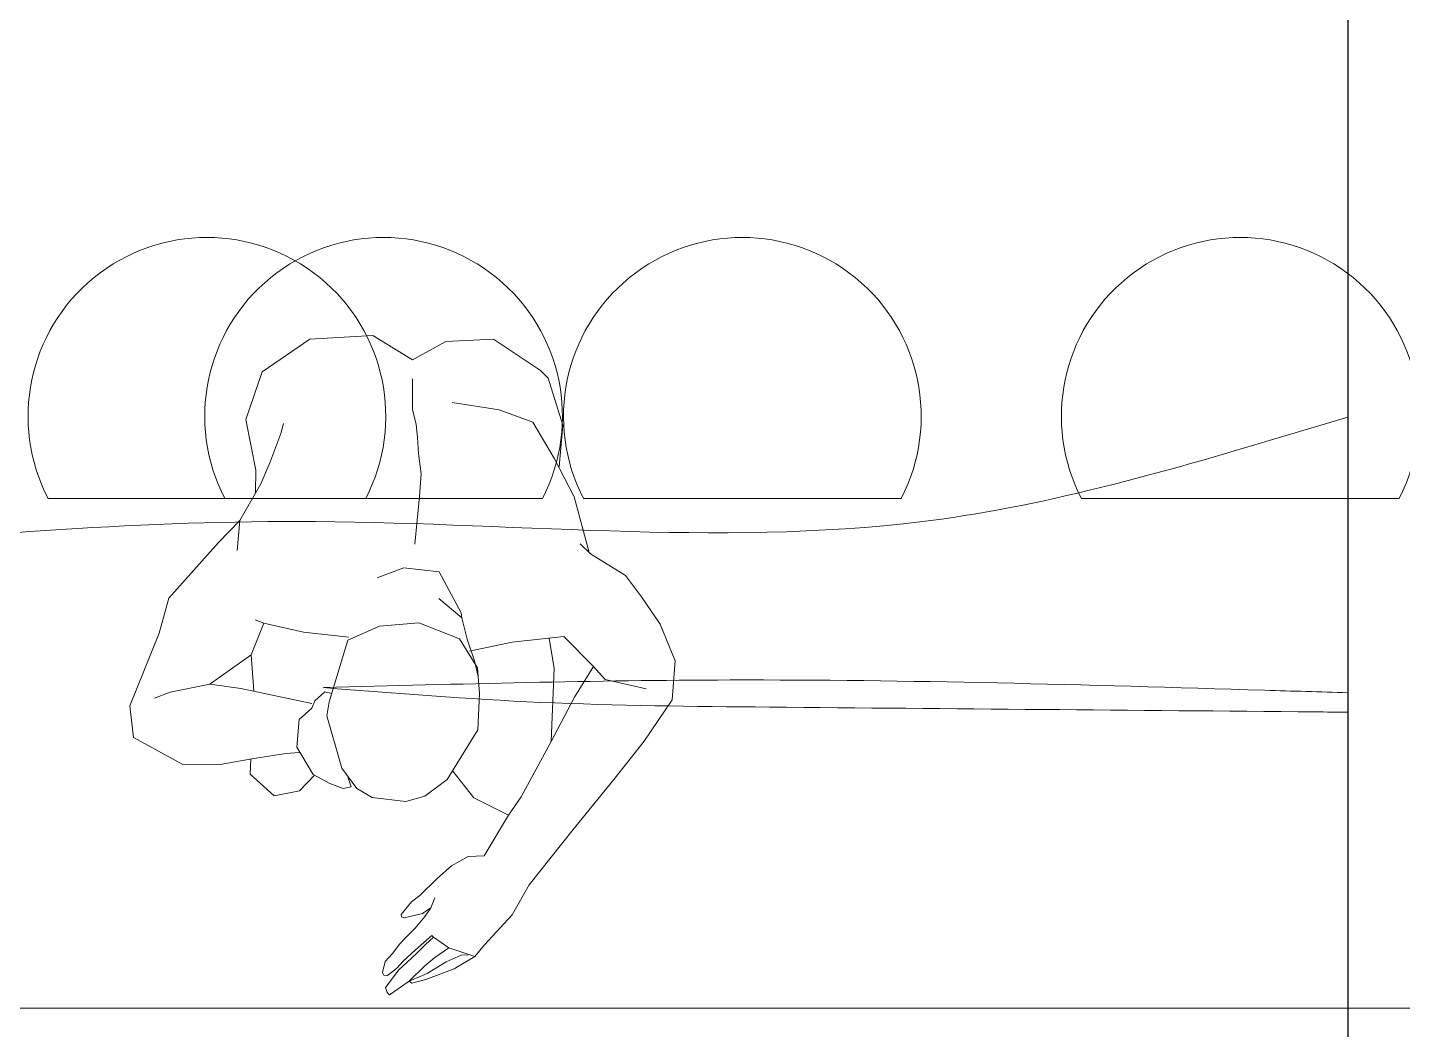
# Model space of a CAD drawing. Header units: millimetres. Extents: x 5429406 to 5440208, y -620941 to -619789.
# Drawn here: x 5431161.6 to 5431315.3, y -620795.9 to -620683.9 of the extents above; entities that cross this region are included whole.
import ezdxf

# ---------------------------------------------------------------- set-up
doc = ezdxf.new("R2010")
doc.units = ezdxf.units.MM
doc.header["$LTSCALE"] = 0.05
doc.layers.add('A-ALÇIPAN', color=30, linetype='Continuous', lineweight=30)
doc.layers.add('tefriş', color=45, linetype='Continuous', lineweight=18)

# ---------------------------------------------------------------- blocks, each defined once
blk = doc.blocks.new('dada')
for p, q in [((219973.43, -31806.86), (219967.82, -31810.1)), ((219980.49, -31806.97), (219973.43, -31806.86)), ((219984.71, -31810.01), (219980.49, -31806.97)), ((219988.56, -31808.22), (219984.71, -31810.01)), ((219993.91, -31808.37), (219988.56, -31808.22)), ((219998.88, -31812.26), (219993.91, -31808.37)), ((219967.82, -31810.1), (219965.63, -31815.29)), ((219984.28, -31815.56), (219984.55, -31812.14)), ((219999.67, -31813.16), (219998.88, -31812.26)), ((220000.91, -31818.54), (219999.67, -31813.16)), ((219965.63, -31815.29), (219966.32, -31821.02)), ((219993.96, -31816.3), (219988.77, -31815.1)), ((219969.4, -31817.13), (219969.8, -31816.05)), ((219984.57, -31817.26), (219984.28, -31815.56)), ((219997.59, -31817.95), (219993.96, -31816.3)), ((219967.93, -31820.3), (219969.4, -31817.13)), ((219984.6, -31818.7), (219984.57, -31817.26)), ((219999.73, -31822.23), (219997.59, -31817.95)), ((220000.18, -31823.15), (220000.91, -31818.54)), ((219984.6, -31820.52), (219984.6, -31818.7)), ((219966.32, -31821.02), (219966.1, -31823.52)), ((219966.74, -31822.57), (219967.93, -31820.3)), ((219984.72, -31822.78), (219984.6, -31820.52)), ((219964.1, -31826.49), (219966.74, -31822.57)), ((219984.36, -31825.28), (219984.72, -31822.78)), ((220001.59, -31826.62), (219999.73, -31822.23)), ((219983.43, -31830.57), (219984.36, -31825.28)), ((219964.1, -31826.49), (219961.55, -31828.75)), ((219963.56, -31829.8), (219964.1, -31826.49)), ((220002.81, -31832.98), (220001.59, -31826.62)), ((219961.55, -31828.75), (219955.53, -31834.58)), ((220002.93, -31833.11), (220001.86, -31831.93)), ((219981.99, -31833.12), (219978.94, -31834.02)), ((219985.92, -31833.89), (219981.99, -31833.12)), ((219988.02, -31838.63), (219985.92, -31833.89)), ((220006.66, -31835.82), (220002.93, -31833.11)), ((219955.53, -31834.58), (219954.16, -31838.39)), ((219988.07, -31839.19), (219985.66, -31836.85)), ((220008.27, -31838.35), (220006.66, -31835.82)), ((219954.16, -31838.39), (219950.29, -31846.24)), ((219965.95, -31838.14), (219964.26, -31841.56)), ((219965.95, -31838.14), (219964.98, -31837.71)), ((219970.28, -31839.47), (219965.95, -31838.14)), ((220010.11, -31841.56), (220008.27, -31838.35)), ((219975.28, -31840.42), (219970.28, -31839.47)), ((219978.82, -31839.44), (219975.15, -31840.74)), ((219983.21, -31839.4), (219978.82, -31839.44)), ((219987.64, -31841.51), (219983.21, -31839.4)), ((219988.07, -31839.19), (219988.02, -31838.63)), ((219988.47, -31841.63), (219988.07, -31839.19)), ((219964.26, -31841.56), (219959.4, -31844.48)), ((219964.25, -31845.64), (219964.26, -31841.56)), ((219975.15, -31840.74), (219972.56, -31847.46)), ((219989.39, -31844.89), (219987.64, -31841.51)), ((219989.1, -31844.08), (219988.47, -31841.63)), ((220011.49, -31845.77), (220010.11, -31841.56)), ((219993.46, -31842.32), (219988.64, -31842.96)), ((219999.27, -31842.1), (219993.46, -31842.32)), ((219997.93, -31845.57), (219997.61, -31842.23)), ((219999.27, -31842.1), (220002.34, -31845.71)), ((219959.4, -31844.48), (219954.91, -31845.07)), ((219962.84, -31845.25), (219959.4, -31844.48)), ((219989.4, -31845.86), (219989.1, -31844.08)), ((219950.29, -31846.24), (219950.45, -31849.81)), ((219954.91, -31845.07), (219953.11, -31845.59)), ((219970.62, -31847.5), (219962.84, -31845.25)), ((219989.4, -31847.79), (219989.39, -31844.89)), ((219997.01, -31853.72), (219997.93, -31845.57)), ((219999.97, -31848.98), (220002.34, -31845.71)), ((220002.34, -31845.71), (220003.54, -31847.27)), ((220010.84, -31850.1), (220011.49, -31845.77)), ((219970.97, -31847.21), (219970.59, -31848.03)), ((219972.17, -31846.32), (219970.97, -31847.21)), ((219972.17, -31846.32), (219972.92, -31846.53)), ((219972.56, -31847.46), (219972.17, -31849.01)), ((219988.91, -31851.81), (219989.4, -31847.79)), ((220003.54, -31847.27), (220008.04, -31848.65)), ((219969.08, -31849.16), (219968.58, -31852.23)), ((219970.59, -31848.03), (219969.08, -31849.16)), ((219972.17, -31849.01), (219973.41, -31854.95)), ((219997.01, -31853.72), (219999.97, -31848.98)), ((219950.45, -31849.81), (219955.8, -31853.26)), ((220007.38, -31854.47), (220010.84, -31850.1)), ((220010.84, -31850.1), (220010.84, -31850.1)), ((219968.58, -31852.23), (219970.19, -31855.43)), ((219968.58, -31852.23), (219968.58, -31852.23)), ((219985.09, -31857.09), (219988.91, -31851.81)), ((219955.8, -31853.26), (219959.9, -31853.53)), ((219959.9, -31853.53), (219963.48, -31853.17)), ((219963.15, -31854.85), (219963.36, -31853.18)), ((219963.48, -31853.17), (219967.29, -31852.84)), ((219967.29, -31852.84), (219968.82, -31852.87)), ((219993.17, -31859.66), (219997.01, -31853.72)), ((219965.64, -31857.49), (219963.15, -31854.85)), ((219970.32, -31855.52), (219968.51, -31857.12)), ((219970.19, -31855.43), (219971.96, -31856.56)), ((219973.41, -31854.95), (219974.93, -31857.36)), ((220003.67, -31858.47), (220007.38, -31854.47)), ((219971.96, -31856.56), (219973.39, -31857.25)), ((219974.3, -31857.1), (219974, -31855.88)), ((219985.8, -31856.21), (219987.9, -31859.37)), ((219968.51, -31857.12), (219965.64, -31857.49)), ((219973.39, -31857.25), (219974.3, -31857.1)), ((219974.93, -31857.36), (219976.56, -31858.48)), ((219976.56, -31858.48), (219980.28, -31859.2)), ((219982.44, -31858.76), (219985.09, -31857.09)), ((219998.72, -31863.72), (220003.67, -31858.47)), ((219980.28, -31859.2), (219982.44, -31858.76)), ((219987.9, -31859.37), (219991.64, -31861.58)), ((219991.64, -31861.58), (219993.17, -31859.66)), ((219988.57, -31865.91), (219991.64, -31861.58)), ((219993.34, -31869.51), (219998.72, -31863.72)), ((219986.8, -31865.87), (219984.86, -31866.77)), ((219988.57, -31865.91), (219986.8, -31865.87)), ((219984.86, -31866.77), (219983.16, -31868.07)), ((219983.16, -31868.07), (219981.05, -31869.82)), ((219980.08, -31870.45), (219978.82, -31871.79)), ((219981.05, -31869.82), (219980.08, -31870.45)), ((219982.18, -31871.28), (219982.73, -31870.18)), ((219993.34, -31869.51), (219991.22, -31872.75)), ((219978.82, -31871.79), (219978.86, -31872.05)), ((219978.86, -31872.05), (219979.15, -31872.17)), ((219979.15, -31872.17), (219981.22, -31871.84)), ((219980.27, -31873.42), (219981.5, -31872.16)), ((219981.22, -31871.84), (219982.18, -31871.28)), ((219981.5, -31872.16), (219982.18, -31871.28)), ((219979.15, -31874.38), (219980.27, -31873.42)), ((219991.22, -31872.75), (219987.88, -31875.86)), ((219977.52, -31876.06), (219978.45, -31875.03)), ((219978.45, -31875.03), (219979.15, -31874.38)), ((219982.07, -31874.36), (219980.13, -31875.83)), ((219980.26, -31876.22), (219981.28, -31875.32)), ((219981.28, -31875.32), (219982.23, -31874.56)), ((219982.23, -31874.56), (219982.07, -31874.36)), ((219982.23, -31874.56), (219983.86, -31875.88)), ((219976.27, -31878.1), (219976.66, -31876.87)), ((219976.66, -31876.87), (219977.52, -31876.06)), ((219978.67, -31877.01), (219977.86, -31877.77)), ((219980.13, -31875.83), (219978.67, -31877.01)), ((219979.05, -31877.16), (219980.26, -31876.22)), ((219982.21, -31876.84), (219981.04, -31877.69)), ((219982.21, -31876.84), (219983.86, -31875.88)), ((219985.17, -31876.82), (219983.47, -31877.43)), ((219983.86, -31875.88), (219986.68, -31877.05)), ((219985.98, -31876.82), (219985.17, -31876.82)), ((219987.88, -31875.86), (219986.68, -31877.05)), ((219976.41, -31878.38), (219976.27, -31878.1)), ((219976.79, -31878.46), (219976.41, -31878.38)), ((219976.48, -31879.78), (219978.12, -31877.92)), ((219977.86, -31877.77), (219976.79, -31878.46)), ((219978.12, -31877.92), (219979.05, -31877.16)), ((219981.04, -31877.69), (219979.16, -31879.29)), ((219981.25, -31878.56), (219979.16, -31879.29)), ((219984.29, -31878.28), (219981.03, -31879.23)), ((219983.47, -31877.43), (219981.25, -31878.56)), ((219986.68, -31877.05), (219984.29, -31878.28)), ((219976.62, -31880.37), (219976.48, -31879.78)), ((219979.16, -31879.29), (219976.88, -31880.62)), ((219979.44, -31879.52), (219979.16, -31879.29)), ((219981.03, -31879.23), (219979.44, -31879.52)), ((219976.88, -31880.62), (219976.62, -31880.37))]:
    blk.add_line(p, q)

msp = doc.modelspace()

# ---------------------------------------------------------------- linework, layer by layer
at = {"layer": 'A-ALÇIPAN', "transparency": 33554541, "elevation": -245.25}
msp.add_lwpolyline([(5431559.21, -620669.86), (5431559.21, -620669.86), (5431559.21, -620679.86), (5431309.21, -620679.86), (5431309.21, -620798.84)], dxfattribs=at)
at = {"layer": 'tefriş', "transparency": 33554541}
for p, q in [((5431163.86, -620736.55), (5431199.37, -620736.55)), ((5431183.62, -620736.55), (5431219.13, -620736.55)), ((5431223.74, -620736.55), (5431259.25, -620736.55)), ((5431279.43, -620736.55), (5431314.94, -620736.55)), ((5430620.31, -620793.55, -245.25), (5431309.21, -620793.55, -245.25)), ((5430735.87, -620793.55, -245.25), (5431424.77, -620793.55, -245.25))]:
    msp.add_line(p, q, dxfattribs=at)
for centre in [(5431181.62, -620727.34), (5431201.38, -620727.34), (5431241.5, -620727.34), (5431297.18, -620727.34)]:
    msp.add_arc(centre, 20, 332.5967, 207.4033, dxfattribs=at)
for points, knots in [([(5430620.31, -620739.95, -245.25), (5430621.75, -620742.37, -135.41), (5430623.97, -620746.11, 34.32), (5430811.49, -620750.47, -3.76), (5430907.04, -620747.85, 0.71), (5430992.1, -620746.1, -0.23), (5431086.84, -620750.83, 0.08), (5431178.93, -620734.82, -0.01), (5431254.87, -620743.66, 0), (5431290.8, -620732.94, 0), (5431304.19, -620728.94), (5431305.86, -620728.44, 0), (5431307.53, -620727.94, 0), (5431309.21, -620727.44, 0)], [0, 0, 0, 0, 254.696366, 393.561894, 475.807656, 551.554095, 646.765014, 760.103021, 830.168455, 871.758559, 871.758559, 871.758559, 876.956033, 876.956033, 876.956033, 876.956033]), ([(5431194.66, -620757.69), (5431209.82, -620757.28), (5431244.9, -620756.33), (5431279.98, -620757.38), (5431299.91, -620757.98), (5431303.01, -620758.07), (5431306.11, -620758.16), (5431309.21, -620758.26)], [0, 0, 0, 0, 45.47341, 105.262411, 105.262411, 105.262411, 114.562178, 114.562178, 114.562178, 114.562178]), ([(5431194.66, -620757.69), (5431202.75, -620758.33), (5431219.34, -620759.64), (5431256.34, -620759.97), (5431285.21, -620760.22), (5431305.55, -620760.4), (5431306.77, -620760.41), (5431307.99, -620760.43), (5431309.21, -620760.44)], [0, 0, 0, 0, 24.312132, 49.920488, 110.945497, 110.945497, 110.945497, 114.60544, 114.60544, 114.60544, 114.60544])]:
    msp.add_open_spline(points, degree=3, knots=knots, dxfattribs=at)

# ---------------------------------------------------------------- block references
at = {"layer": 'tefriş', "transparency": 33554541, "rotation": 4.257695987429049}
msp.add_blockref('dada', (5209465.37, -605331.01, -245.25), dxfattribs=at)

doc.saveas('drawing.dxf')
